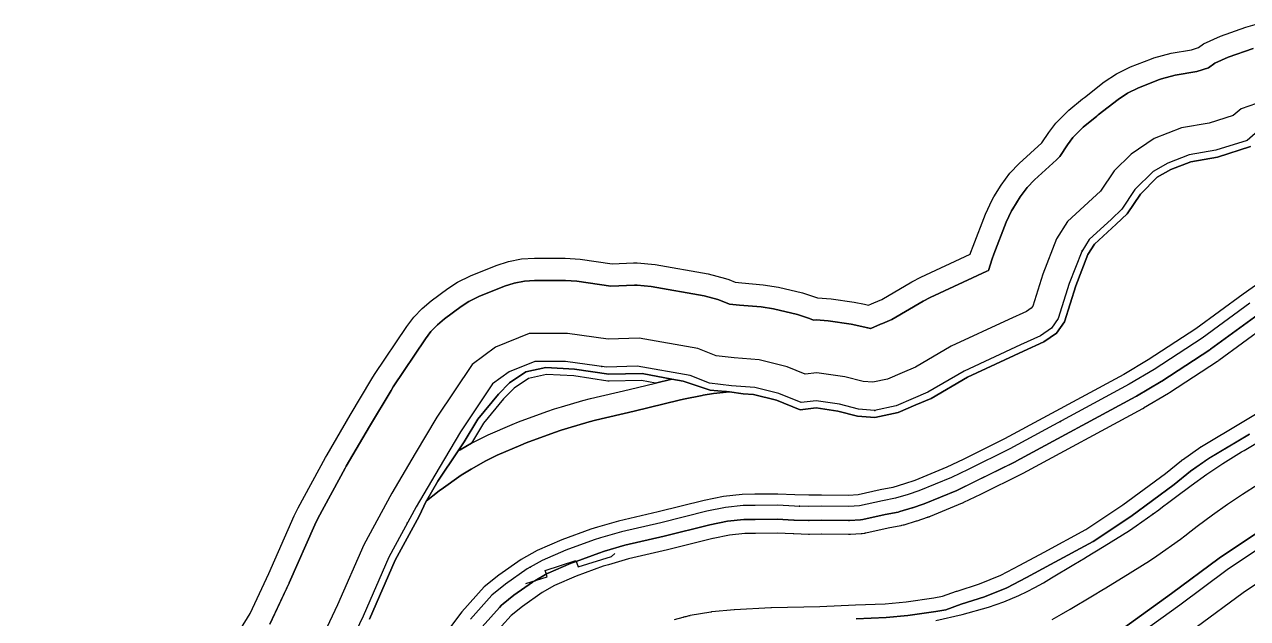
# Model space of a CAD drawing. Header units: inches. Extents: x 87989 to 118156, y 435697 to 451526.
# Drawn here: x 95280.4 to 95718.6, y 442031.5 to 442244.2 of the extents above; entities that cross this region are included whole.
import ezdxf

# ---------------------------------------------------------------- set-up
doc = ezdxf.new("R2010")
doc.units = ezdxf.units.IN
doc.header["$MEASUREMENT"] = 0
for name, color, linetype, true_color in [('As_waterkering_BWK', 7, 'Continuous', 0x7b8981), ('Beschermingszone_BWK', 7, 'Continuous', 0xcf890d), ('Grens_bebouwingsvrije_zone_BWK', 7, 'Continuous', 0x6789ae), ('Kernzone_BWK', 7, 'Continuous', 0xcb89af), ('Kunstwerken_BWK', 7, 'Continuous', 0xc78952), ('Referentiepunten_BWK', 7, 'Continuous', 0x178980)]:
    doc.layers.add(name, color=color, linetype=linetype, true_color=true_color)

msp = doc.modelspace()

# ---------------------------------------------------------------- linework, layer by layer
at = {"layer": 'As_waterkering_BWK'}
for points in [[(95721.3557, 442205.1962), (95718.4673, 442202.7017), (95707.2695, 442199.1387), (95697.6361, 442197.4805), (95690.1008, 442194.5376), (95684.7381, 442191.5098), (95678.2733, 442185.075), (95673.6083, 442178.0108), (95669.8202, 442174.4753), (95661.8187, 442167.1518), (95659.194, 442162.9232), (95654.7391, 442151.4484), (95650.7119, 442138.8473), (95648.3116, 442135.4182), (95644.405, 442132.6954), (95637.2499, 442129.4548), (95617.0703, 442120.0897), (95604.0905, 442112.475), (95598.814, 442110.3001), (95592.69, 442107.6099), (95584.956, 442105.9617), (95579.2669, 442106.4564), (95572.3556, 442108.1834), (95564.1118, 442109.3925), (95558.6921, 442108.7623), (95550.6241, 442112.0919), (95542.0473, 442114.134), (95533.7513, 442114.8031), (95525.7889, 442115.7241), (95518.9097, 442118.5022), (95499.9599, 442121.8267), (95488.9643, 442121.4293), (95474.2095, 442123.5371), (95463.2148, 442123.5293), (95454.063, 442119.8446), (95448.1335, 442115.4595), (95436.6241, 442098.2616), (95428.9512, 442085.4292), (95420.7491, 442071.4063), (95410.9595, 442053.4146), (95401.6991, 442032.2479), (95393.8137, 442015.5583)], [(95719.4273, 442144.3867), (95702.361, 442131.8945), (95685.1567, 442120.6522), (95676.2257, 442115.3408), (95633.3849, 442092.2113), (95618.5278, 442084.8609), (95612.5148, 442081.9778), (95600.795, 442077.1436), (95596.9548, 442075.8575), (95592.5248, 442074.5131), (95587.8091, 442073.6242), (95579.6198, 442071.782), (95575.7455, 442071.566), (95566.0026, 442071.6743), (95561.4656, 442071.5977), (95556.2515, 442071.723), (95550.2396, 442072.0246), (95542.1545, 442071.9606), (95537.8464, 442071.8753), (95531.5238, 442071.2157), (95524.8674, 442069.8422), (95508.4304, 442065.779), (95494.2544, 442062.5053), (95486.8052, 442060.3212), (95484.5632, 442059.6397), (95474.3814, 442055.8771), (95465.8386, 442052.2264), (95460.5375, 442049.2378), (95452.7792, 442043.7708), (95447.8984, 442039.867), (95440.1659, 442031.2779)], [(95285.1561, 441508.5487), (95334.6333, 441633.3), (95382.7876, 441745.2189), (95410.4366, 441812.5555), (95420.0939, 441833.9868), (95431.3387, 441855.0212), (95469.5711, 441926.8558), (95483.4617, 441949.8746), (95489.944, 441959.0027), (95498.1461, 441967.8663), (95501.9826, 441970.1152), (95534.5264, 441979.1111), (95578.0504, 441994.4569), (95593.7932, 441996.9705), (95610.0651, 442000.2778), (95623.2943, 442001.733), (95634.5391, 442002.7913), (95641.5506, 442004.908), (95654.5152, 442010.8611), (95676.8725, 442023.8257), (95694.3351, 442036.3935), (95711.2684, 442048.9612), (95788.9238, 442100.8196)], [(95606.9037, 442030.7857), (95616.4117, 442032.8933), (95625.7962, 442035.5419), (95631.3037, 442037.4646), (95636.6775, 442039.7057), (95639.589, 442041.076), (95642.4483, 442042.5386), (95645.4571, 442044.2093), (95648.3859, 442045.9732), (95656.3751, 442050.7727), (95660.3856, 442053.1858), (95660.5973, 442053.3109), (95667.2647, 442057.3184), (95676.3344, 442062.9692), (95678.7236, 442064.5909), (95686.7865, 442070.327), (95688.1649, 442071.3991), (95690.4547, 442073.1631), (95692.7515, 442074.9111), (95698.3449, 442079.0685), (95703.9976, 442083.1192), (95709.7044, 442086.9205), (95715.5213, 442090.5753), (95716.4329, 442091.1284), (95717.3502, 442091.6797), (95727.3095, 442097.5423)]]:
    msp.add_lwpolyline(points, dxfattribs=at)
at = {"layer": 'Beschermingszone_BWK'}
for points in [[(95354.3055, 442021.9714), (95361.2366, 442033.2202), (95368.0161, 442047.5693), (95377.0617, 442068.2449), (95378.4591, 442071.0986), (95388.2487, 442089.0903), (95388.8111, 442090.087), (95397.1042, 442104.2637), (95404.868, 442117.2497), (95405.8747, 442118.84), (95417.3841, 442136.038), (95419.9425, 442139.4233), (95422.8716, 442142.4935), (95426.1331, 442145.2081), (95432.0625, 442149.5932), (95435.563, 442151.8875), (95440.244, 442154.1671), (95449.3958, 442157.8518), (95453.867, 442159.329), (95458.4896, 442160.2263), (95463.1887, 442160.5293), (95474.1834, 442160.5371), (95479.4421, 442160.1652), (95490.9279, 442158.5244), (95498.6235, 442158.8025), (95499.9599, 442158.8267), (95506.3534, 442158.2701), (95525.3189, 442154.9429), (95531.5644, 442153.2708), (95532.7648, 442152.8102), (95535.0076, 442151.9045), (95537.3652, 442151.6317), (95545.0215, 442151.0143), (95550.6172, 442150.1279), (95559.1941, 442148.0857), (95564.5275, 442146.3622), (95569.4808, 442146.0009), (95577.7246, 442144.7918), (95581.3258, 442144.0796), (95582.8483, 442143.6992), (95583.9329, 442144.1756), (95584.7137, 442144.508), (95587.599, 442145.6973), (95598.3481, 442152.0033), (95601.4947, 442153.6516), (95619.2301, 442161.8824), (95619.4952, 442162.7119), (95620.2473, 442164.8393), (95624.7022, 442176.3141), (95627.1511, 442181.4232), (95627.7573, 442182.4356), (95630.382, 442186.6643), (95633.475, 442190.935), (95636.8378, 442194.4457), (95644.9295, 442201.8557), (95647.3981, 442205.4643), (95649.9297, 442208.8581), (95654.6212, 442213.5275), (95659.5004, 442217.5467), (95660.1874, 442218.0989), (95667.2666, 442223.6512), (95671.6008, 442226.5805), (95676.6407, 442229.0025), (95684.176, 442231.9453), (95684.9814, 442232.2491), (95691.2853, 442233.9313), (95698.4804, 442235.17), (95701.0835, 442235.9982), (95702.8557, 442237.2392), (95708.9292, 442240.0463), (95717.9421, 442243.1953), (95721.3441, 442244.2031)], [(95720.5796, 442235.6426), (95711.616, 442232.5111), (95706.8557, 442230.311), (95704.575, 442228.714), (95700.3807, 442227.3794), (95692.6584, 442226.0501), (95687.7175, 442224.7316), (95687.0863, 442224.4935), (95679.5509, 442221.5506), (95675.6008, 442219.6523), (95672.2037, 442217.3564), (95665.1245, 442211.8041), (95664.5861, 442211.3713), (95659.7352, 442207.3756), (95656.058, 442203.7158), (95654.0739, 442201.0558), (95651.3053, 442196.8633), (95650.1363, 442195.7723), (95642.2391, 442188.5443), (95639.6034, 442185.7927), (95637.1791, 442182.4454), (95634.5545, 442178.2167), (95634.0793, 442177.4232), (95632.1599, 442173.4188), (95627.705, 442161.944), (95627.1155, 442160.2766), (95625.7792, 442156.0953), (95625.1638, 442155.8159), (95604.8624, 442146.395), (95602.3961, 442145.1031), (95591.1647, 442138.5141), (95587.7624, 442137.1117), (95587.1504, 442136.8512), (95583.6083, 442135.3257), (95579.3863, 442136.3183), (95576.5638, 442136.8765), (95568.3199, 442138.0856), (95564.1118, 442138.3925), (95563.0615, 442138.3316), (95561.6873, 442138.8988), (95557.3411, 442140.3033), (95548.7643, 442142.3454), (95544.3784, 442143.0402), (95536.5838, 442143.6688), (95533.0143, 442144.0817), (95529.7691, 442145.3922), (95528.8283, 442145.7533), (95523.9332, 442147.0638), (95504.971, 442150.3904), (95499.9599, 442150.8267), (95498.9124, 442150.8078), (95490.5034, 442150.5038), (95478.3108, 442152.2456), (95474.1891, 442152.5371), (95463.1943, 442152.5293), (95459.5112, 442152.2918), (95455.8881, 442151.5885), (95452.3837, 442150.4308), (95443.2319, 442146.746), (95439.563, 442144.9593), (95436.8194, 442143.1611), (95430.8899, 442138.776), (95428.3337, 442136.6483), (95426.0378, 442134.242), (95424.0326, 442131.5886), (95412.5232, 442114.3906), (95411.7342, 442113.1442), (95403.99, 442100.1914), (95395.7166, 442086.0479), (95395.2758, 442085.2667), (95385.4862, 442067.275), (95384.3909, 442065.0383), (95375.2989, 442044.2565), (95368.2803, 442029.4015)], [(95513.3066, 442031.0625), (95516.4629, 442031.9844), (95516.5, 442031.9961), (95516.7012, 442032.0508), (95516.7305, 442032.0586), (95517.0625, 442032.1445), (95517.4219, 442032.2344), (95518.584, 442032.5273), (95518.6758, 442032.5469), (95518.873, 442032.5898), (95518.9531, 442032.6055), (95526.2949, 442033.8594), (95526.3906, 442033.875), (95526.584, 442033.9023), (95526.6816, 442033.9102), (95534.6191, 442034.6406), (95534.6641, 442034.6445), (95534.7617, 442034.6484), (95534.7969, 442034.6523), (95547.8281, 442035.3789), (95547.873, 442035.3828), (95547.9648, 442035.3867), (95548.0117, 442035.3867), (95565.373, 442035.7148), (95565.4121, 442035.7148), (95578.1621, 442036.375), (95578.1973, 442036.375), (95588.7891, 442036.7695), (95596.2656, 442037.4688), (95606.1641, 442038.8945), (95609.2598, 442039.4688), (95614.3887, 442041.2578), (95614.416, 442041.2695), (95614.4824, 442041.2891), (95614.5137, 442041.3008), (95622.6035, 442043.8906), (95630.1914, 442046.9609), (95637.0469, 442050.6133), (95645.6934, 442055.168), (95660.6797, 442063.3125), (95673.8906, 442072.1211), (95689.2363, 442083.418), (95694.959, 442088.1016), (95695.0273, 442088.1523), (95695.1895, 442088.2773), (95695.2656, 442088.332), (95701.8145, 442092.8945), (95701.8555, 442092.9258), (95701.8887, 442092.9453), (95702.0352, 442093.0391), (95702.1094, 442093.0859), (95716.7246, 442101.8164), (95728.0352, 442108.5898)], [(95719.293, 442097.5273), (95704.6738, 442088.793), (95698.125, 442084.2305), (95692.3047, 442079.4688), (95676.7598, 442068.0234), (95663.2656, 442059.0273), (95648.0527, 442050.7617), (95639.3887, 442046.1953), (95632.3105, 442042.4258), (95624.3066, 442039.1836), (95616.0391, 442036.5391), (95610.5488, 442034.6211), (95606.9766, 442033.9609), (95596.8555, 442032.5039), (95589.1172, 442031.7773), (95578.4004, 442031.3789)]]:
    msp.add_lwpolyline(points, dxfattribs=at)
for points in [[(95444.3867, 442028.4922, 0), (95450.5684, 442035.3594, 0), (95451.3398, 442036.2188, 0), (95451.8965, 442036.6641, 0), (95455.7832, 442039.7695, 0), (95462.4727, 442044.4844, 0), (95463.2129, 442045.0078, 0), (95467.6875, 442047.5313, 0), (95468.0547, 442047.7344, 0), (95476.2324, 442051.2305, 0), (95478.0547, 442051.9023, 0), (95486.1582, 442054.8984, 0), (95488.2363, 442055.5313, 0), (95495.5215, 442057.668, 0), (95509.5938, 442060.918, 0), (95525.9746, 442064.9648, 0), (95532.2891, 442066.2695, 0), (95538.1563, 442066.8789, 0), (95542.2246, 442066.9609, 0), (95550.1328, 442067.0234, 0), (95556.002, 442066.7305, 0), (95556.1309, 442066.7227, 0), (95561.3457, 442066.5977, 0), (95561.5508, 442066.5977, 0), (95566.0176, 442066.6719, 0), (95575.6895, 442066.5664, 0), (95576.0234, 442066.5742, 0), (95579.8984, 442066.7891, 0), (95580.7168, 442066.9023, 0), (95588.8203, 442068.7266, 0), (95593.4512, 442069.5977, 0), (95593.9766, 442069.7305, 0), (95598.4063, 442071.0742, 0), (95598.543, 442071.1172, 0), (95602.3828, 442072.4023, 0), (95602.7012, 442072.5195, 0), (95614.4219, 442077.3555, 0), (95614.6758, 442077.4687, 0), (95620.7168, 442080.3672, 0), (95635.6016, 442087.7305, 0), (95635.7598, 442087.8125, 0), (95678.6016, 442110.9414, 0), (95678.7813, 442111.043, 0), (95687.7129, 442116.3555, 0), (95687.8926, 442116.4648, 0), (95705.0957, 442127.707, 0), (95705.3145, 442127.8594, 0), (95722.3594, 442140.3359, 0)], [(95725.291, 442136.2852, 0), (95708.2676, 442123.8242, 0), (95708.2402, 442123.8047, 0), (95708.1875, 442123.7656, 0), (95708.1602, 442123.75, 0), (95707.9414, 442123.5977, 0), (95707.9141, 442123.5781, 0), (95707.8555, 442123.5391, 0), (95707.832, 442123.5234, 0), (95690.6055, 442112.2656, 0), (95690.5605, 442112.2383, 0), (95690.3359, 442112.0977, 0), (95690.291, 442112.0703, 0), (95681.3145, 442106.7344, 0), (95681.2773, 442106.7109, 0), (95681.043, 442106.5781, 0), (95680.998, 442106.5547, 0), (95638.1152, 442083.4023, 0), (95638.0762, 442083.3789, 0), (95637.8789, 442083.2773, 0), (95637.8398, 442083.2578, 0), (95622.9199, 442075.875, 0), (95622.8926, 442075.8633, 0), (95616.8379, 442072.9609, 0), (95616.8066, 442072.9453, 0), (95616.7441, 442072.918, 0), (95616.7129, 442072.9023, 0), (95616.457, 442072.7891, 0), (95616.4238, 442072.7734, 0), (95616.3594, 442072.7461, 0), (95616.3281, 442072.7344, 0), (95604.9355, 442068.0469, 0), (95604.6641, 442067.9258, 0), (95604.6309, 442067.9102, 0), (95604.5332, 442067.8711, 0), (95604.3652, 442067.8086, 0), (95604.0488, 442067.6992, 0), (95603.9004, 442067.6563, 0), (95603.875, 442067.6484, 0), (95600.123, 442066.3711, 0), (95600.0781, 442066.3594, 0), (95599.9082, 442066.3047, 0), (95599.875, 442066.293, 0), (95595.4297, 442064.9453, 0), (95595.3633, 442064.9258, 0), (95595.2266, 442064.8867, 0), (95595.168, 442064.8711, 0), (95594.6426, 442064.7422, 0), (95594.5762, 442064.7266, 0), (95594.4434, 442064.6992, 0), (95594.3887, 442064.6875, 0), (95589.8535, 442063.8359, 0), (95589.8105, 442063.8242, 0), (95581.8145, 442062.0273, 0), (95581.7539, 442062.0117, 0), (95581.7129, 442062.0039, 0), (95581.5098, 442061.9687, 0), (95581.4063, 442061.9531, 0), (95580.5781, 442061.8359, 0), (95580.4844, 442061.8242, 0), (95580.2793, 442061.8047, 0), (95580.1895, 442061.7969, 0), (95576.3027, 442061.582, 0), (95576.2598, 442061.5781, 0), (95576.1777, 442061.5781, 0), (95576.1367, 442061.5742, 0), (95575.8027, 442061.5664, 0), (95575.7598, 442061.5664, 0), (95575.6699, 442061.5664, 0), (95575.6348, 442061.5664, 0), (95566.0488, 442061.6719, 0), (95566.0137, 442061.6719, 0), (95561.6094, 442061.5977, 0), (95561.5625, 442061.5977, 0), (95561.3027, 442061.5977, 0), (95561.252, 442061.6016, 0), (95555.9941, 442061.7266, 0), (95555.9609, 442061.7266, 0), (95555.7969, 442061.7344, 0), (95555.7656, 442061.7344, 0), (95550.0273, 442062.0234, 0), (95542.293, 442061.9609, 0), (95538.4648, 442061.8867, 0), (95533.0566, 442061.3203, 0), (95527.1035, 442060.0938, 0), (95527.0566, 442060.082, 0), (95510.7734, 442056.0586, 0), (95510.7363, 442056.0508, 0), (95496.7871, 442052.8281, 0), (95489.666, 442050.7383, 0), (95487.752, 442050.1563, 0), (95478.082, 442046.582, 0), (95470.2715, 442043.2461, 0), (95465.8867, 442040.7734, 0), (95458.7891, 442035.7734, 0), (95454.7832, 442032.5703, 0), (95447.9023, 442024.9258, 0)]]:
    msp.add_polyline3d(points, dxfattribs=at)
for points in [[(95477.5057, 442120.8121, 0), (95489.8088, 442118.96, 0), (95501.7151, 442119.1584, 0), (95512.3954, 442117.2341, 0), (95506.4516, 442115.7648, 0), (95501.5124, 442116.6547, 0), (95489.8505, 442116.4603, 0), (95489.4367, 442116.4879, 0), (95477.2546, 442118.3217, 0), (95467.4587, 442118.8273, 0), (95460.9729, 442117.4122, 0), (95455.8326, 442113.9742, 0), (95452.0574, 442110.1373, 0), (95444.895, 442101.443, 0), (95440.6021, 442094.2494, 0), (95436.4734, 442091.9217, 0), (95435.8172, 442091.507, 0), (95437.9504, 442094.6844, 0), (95442.8452, 442102.8865, 0), (95450.198, 442111.812, 0), (95454.23, 442115.91, 0), (95459.977, 442119.7538, 0), (95467.2531, 442121.3413, 0)], [(95427.1701, 442075.7891, 0), (95424.4846, 442073.6412, 0), (95428.4915, 442080.5953, 0), (95435.8172, 442091.507, 0), (95436.4734, 442091.9217, 0), (95440.6021, 442094.2494, 0), (95441.7745, 442094.9103, 0), (95446.5834, 442097.2846, 0), (95455.1262, 442100.9353, 0), (95457.3967, 442101.8392, 0), (95467.5785, 442105.6018, 0), (95470.312, 442106.5215, 0), (95472.7862, 442107.2723, 0), (95480.4678, 442109.5259, 0), (95483.2289, 442110.2488, 0), (95497.0376, 442113.4377, 0), (95506.4516, 442115.7648, 0), (95512.3954, 442117.2341, 0), (95516.3995, 442116.5126, 0), (95526.123, 442113.2053, 0), (95531.6131, 442112.7423, 0), (95533.0054, 442112.5928, 0), (95527.2694, 442111.9943, 0), (95523.5939, 442111.4249, 0), (95523.2384, 442111.3698, 0), (95516.582, 442109.9963, 0), (95515.0285, 442109.6442, 0), (95498.8976, 442105.6567, 0), (95485.0289, 442102.4539, 0), (95482.7186, 442101.849, 0), (95475.075, 442099.6068, 0), (95472.6388, 442098.8673, 0), (95470.3515, 442098.0978, 0), (95460.1697, 442094.3352, 0), (95458.2699, 442093.5788, 0), (95449.7271, 442089.9282, 0), (95445.7033, 442087.9415, 0), (95440.4022, 442084.9529, 0), (95436.9207, 442082.7527, 0), (95429.6774, 442077.6486, 0), (95429.1624, 442077.2856, 0)]]:
    msp.add_polyline3d(points, close=True, dxfattribs=at)
at = {"layer": 'Grens_bebouwingsvrije_zone_BWK'}
for points in [[(95727.2967, 442217.8631), (95716.2609, 442214.0093), (95713.4822, 442211.6095), (95704.8941, 442208.8769), (95694.9416, 442207.1638), (95685.0895, 442203.3161), (95676.8681, 442197.7142), (95670.7566, 442191.8392), (95665.9176, 442184.5117), (95663.0327, 442181.8191), (95654.0497, 442173.5973), (95650.208, 442167.4079), (95645.3066, 442154.7832), (95641.6488, 442143.3379), (95641.1373, 442142.6071), (95639.4416, 442141.4252), (95633.0822, 442138.545), (95612.4248, 442128.9582), (95599.6333, 442121.454), (95594.8971, 442119.5018), (95589.6049, 442117.177), (95584.3334, 442116.0536), (95580.9225, 442116.3502), (95574.2981, 442118.0055), (95564.2624, 442119.4774), (95560.1113, 442118.9947), (95553.7088, 442121.637), (95543.6165, 442124.0399), (95534.728, 442124.7568), (95528.2804, 442125.5026), (95521.6764, 442128.1696), (95500.6509, 442131.8582), (95489.495, 442131.455), (95474.9167, 442133.5376), (95461.2739, 442133.5279), (95449.1436, 442128.644), (95440.7897, 442122.466), (95428.172, 442103.6119), (95420.3437, 442090.5197), (95412.0391, 442076.3216), (95401.9702, 442057.8165), (95392.5955, 442036.3888), (95385.0091, 442020.3318)], [(95723.4455, 442152.1817), (95717.0819, 442147.627), (95700.084, 442135.1849), (95683.0394, 442124.047), (95674.2524, 442118.8212), (95631.5473, 442095.7649), (95616.7762, 442088.457), (95610.8862, 442085.633), (95599.3956, 442080.8933), (95595.7386, 442079.6685), (95591.5708, 442078.4037), (95586.9995, 442077.5421), (95579.0658, 442075.7573), (95575.6564, 442075.5672), (95565.9911, 442075.6747), (95561.4799, 442075.5985), (95556.3998, 442075.7206), (95550.324, 442076.0254), (95542.0991, 442075.9603), (95537.5989, 442075.8712), (95530.9105, 442075.1734), (95523.9829, 442073.744), (95507.5003, 442069.6695), (95493.2408, 442066.3765), (95485.6607, 442064.154), (95483.2872, 442063.4325), (95472.9013, 442059.5945), (95464.0652, 442055.8185), (95458.3979, 442052.6234), (95450.3757, 442046.9705), (95445.1445, 442042.7864), (95437.0717, 442033.8193), (95431.6356, 442026.5524)], [(95294.6458, 441505.3514), (95343.8759, 441629.4797), (95392.0064, 441741.3433), (95419.623, 441808.6011), (95429.0721, 441829.5704), (95440.1619, 441850.3148), (95478.2721, 441921.9197), (95491.8309, 441944.3886), (95497.7229, 441952.6854), (95504.4804, 441959.9879), (95505.9096, 441960.8257), (95537.5248, 441969.5649), (95580.5215, 441984.7248), (95595.5782, 441987.1288), (95611.6109, 441990.3875), (95624.3096, 441991.7844), (95636.4718, 441992.929), (95645.0988, 441995.5334), (95659.1202, 442001.9718), (95682.3146, 442015.4218), (95700.236, 442028.3198), (95717.0286, 442040.7831), (95794.4974, 442092.5169)], [(95648.5655, 442031.0657), (95651.968, 442032.9549), (95655.0867, 442034.8332), (95663.0735, 442039.6313), (95667.0435, 442042.02), (95667.2528, 442042.1436), (95674.0509, 442046.2298), (95683.4248, 442052.07), (95686.143, 442053.9151), (95694.5487, 442059.8951), (95696.1225, 442061.1191), (95698.3581, 442062.8414), (95700.5657, 442064.5215), (95706.0091, 442068.5674), (95711.3893, 442072.4228), (95716.7672, 442076.005), (95722.3514, 442079.5137)]]:
    msp.add_lwpolyline(points, dxfattribs=at)
at = {"layer": 'Kernzone_BWK'}
for points in [[(95368.2813, 442029.4023), (95375.2577, 442044.1686), (95375.2989, 442044.2565), (95384.3909, 442065.0383), (95385.4862, 442067.275), (95395.2758, 442085.2667), (95395.7166, 442086.0479), (95403.99, 442100.1914), (95411.7342, 442113.1442), (95412.5232, 442114.3906), (95424.0326, 442131.5886), (95426.0378, 442134.242), (95428.3337, 442136.6483), (95430.8899, 442138.776), (95436.8194, 442143.1611), (95439.563, 442144.9593), (95443.2319, 442146.746), (95452.3837, 442150.4308), (95455.8881, 442151.5885), (95459.5112, 442152.2918), (95463.1943, 442152.5293), (95474.1891, 442152.5371), (95478.3108, 442152.2456), (95490.5034, 442150.5038), (95498.9124, 442150.8078), (95499.9599, 442150.8267), (95504.971, 442150.3904), (95523.9332, 442147.0638), (95528.8283, 442145.7533), (95529.7691, 442145.3922), (95533.0143, 442144.0817), (95536.5838, 442143.6688), (95544.3784, 442143.0402), (95548.7643, 442142.3454), (95557.3411, 442140.3033), (95561.6873, 442138.8988), (95563.0615, 442138.3316), (95564.1118, 442138.3925), (95568.3199, 442138.0856), (95576.5638, 442136.8765), (95579.3863, 442136.3183), (95583.4994, 442135.3515), (95583.6094, 442135.3242), (95587.1523, 442136.8516), (95587.7617, 442137.1133), (95591.1641, 442138.5156), (95602.3945, 442145.1016), (95604.8633, 442146.3945), (95625.1641, 442155.8164), (95625.7773, 442156.0938), (95627.1172, 442160.2773), (95627.7031, 442161.9453), (95632.1602, 442173.418), (95634.0781, 442177.4219), (95634.5547, 442178.2148), (95637.1797, 442182.4453), (95639.6016, 442185.793), (95642.2383, 442188.543), (95650.1367, 442195.7734), (95651.3047, 442196.8633), (95654.0742, 442201.0547), (95656.0586, 442203.7148), (95659.7344, 442207.375), (95664.5859, 442211.3711), (95665.125, 442211.8047), (95672.2031, 442217.3555), (95675.6016, 442219.6523), (95679.5508, 442221.5508), (95687.0859, 442224.4922), (95687.7188, 442224.7305), (95692.6602, 442226.0508), (95700.3789, 442227.3789), (95704.5742, 442228.7148), (95706.8555, 442230.3125), (95711.6172, 442232.5117), (95720.5781, 442235.6445)], [(95403.9749, 442031.2128), (95413.2073, 442052.3145), (95421.7877, 442068.0841), (95424.3855, 442073.4371), (95425.6133, 442074.543), (95427.1719, 442075.7891), (95429.1641, 442077.2852), (95429.6758, 442077.6484), (95436.9219, 442082.7539), (95440.4023, 442084.9531), (95445.7031, 442087.9414), (95449.7266, 442089.9297), (95458.2695, 442093.5781), (95460.168, 442094.3359), (95470.3516, 442098.0977), (95472.6406, 442098.8672), (95475.0742, 442099.6055), (95482.7188, 442101.8477), (95485.0273, 442102.4531), (95498.8984, 442105.6563), (95515.0273, 442109.6445), (95516.582, 442109.9961), (95523.2383, 442111.3711), (95523.5938, 442111.4258), (95527.2695, 442111.9961), (95533.0039, 442112.5938), (95537.9312, 442111.9578), (95541.6547, 442111.6575), (95549.8528, 442109.7057), (95558.3371, 442106.2039), (95564.0743, 442106.8708), (95571.8704, 442105.7275), (95578.8532, 442103.9825), (95585.1118, 442103.4391), (95593.4612, 442105.2182), (95599.7932, 442107.9996), (95605.2053, 442110.2303), (95618.2314, 442117.8729), (95638.2918, 442127.1824), (95645.6458, 442130.5125), (95650.1056, 442133.6208), (95652.9778, 442137.7244), (95657.0971, 442150.6143), (95661.4405, 442161.8018), (95663.7612, 442165.5406), (95671.517, 442172.6391), (95675.5307, 442176.3859), (95680.2181, 442183.4837), (95686.2618, 442189.4994), (95691.1757, 442192.2738), (95698.3096, 442195.0602), (95707.8628, 442196.7044), (95719.713, 442200.475)], [(95719.713, 442200.475), (95707.8628, 442196.7044), (95698.3096, 442195.0602), (95691.1757, 442192.2738), (95686.2618, 442189.4994), (95680.2181, 442183.4837), (95675.5307, 442176.3859), (95671.517, 442172.6391), (95663.7612, 442165.5406), (95661.4405, 442161.8018), (95657.0971, 442150.6143), (95652.9778, 442137.7244), (95650.1056, 442133.6208), (95645.6458, 442130.5125), (95638.2918, 442127.1824), (95618.2314, 442117.8729), (95605.2053, 442110.2303), (95599.7932, 442107.9996), (95593.4612, 442105.2182), (95585.1118, 442103.4391), (95578.8532, 442103.9825), (95571.8704, 442105.7275), (95564.0743, 442106.8708), (95558.3371, 442106.2039), (95549.8528, 442109.7057), (95541.6547, 442111.6575), (95537.9312, 442111.9578), (95533.0039, 442112.5938), (95531.9251, 442112.708), (95531.6131, 442112.7423), (95526.123, 442113.2053), (95516.3995, 442116.5126), (95512.3954, 442117.2341), (95501.7151, 442119.1584), (95489.8088, 442118.96), (95477.5057, 442120.8121), (95467.2531, 442121.3413), (95459.977, 442119.7538), (95454.23, 442115.91), (95450.198, 442111.812), (95442.8452, 442102.8865), (95437.9504, 442094.6844), (95435.8172, 442091.507), (95428.4915, 442080.5953), (95424.4846, 442073.6412), (95425.6138, 442074.5443), (95424.3854, 442073.4372), (95421.7877, 442068.0841), (95413.2073, 442052.3145), (95403.9749, 442031.2128)], [(95722.3594, 442140.3359), (95705.3125, 442127.8594), (95705.0977, 442127.707), (95687.8906, 442116.4648), (95687.7109, 442116.3555), (95678.7813, 442111.043), (95678.6016, 442110.9414), (95635.7617, 442087.8125), (95635.6016, 442087.7305), (95620.7188, 442080.3672), (95614.6758, 442077.4687), (95614.4219, 442077.3555), (95602.7031, 442072.5195), (95602.3828, 442072.4023), (95598.543, 442071.1172), (95598.4063, 442071.0742), (95593.9766, 442069.7305), (95593.4492, 442069.5977), (95588.8203, 442068.7266), (95580.7188, 442066.9023), (95579.8984, 442066.7891), (95576.0234, 442066.5742), (95575.6914, 442066.5664), (95566.0156, 442066.6719), (95561.5508, 442066.5977), (95561.3438, 442066.5977), (95556.1328, 442066.7227), (95556, 442066.7305), (95550.1328, 442067.0234), (95542.2227, 442066.9609), (95538.1563, 442066.8789), (95532.2891, 442066.2695), (95525.9727, 442064.9648), (95509.5938, 442060.918), (95495.5195, 442057.668), (95488.2344, 442055.5313), (95486.1563, 442054.8984), (95478.0547, 442051.9023), (95476.2305, 442051.2305), (95468.0547, 442047.7344), (95467.6875, 442047.5313), (95463.2109, 442045.0078), (95462.4727, 442044.4844), (95455.7852, 442039.7695), (95451.8984, 442036.6641), (95451.3398, 442036.2188), (95450.5703, 442035.3594), (95444.3867, 442028.4922)], [(95786.1372, 442104.9714), (95708.3878, 442053.05), (95691.3846, 442040.4299), (95674.151, 442028.028), (95652.2124, 442015.3056), (95639.7768, 442009.5953), (95633.5727, 442007.7222), (95622.7865, 442006.7073), (95609.292, 442005.2231), (95592.9005, 442001.8908), (95576.8146, 441999.3231), (95533.0268, 441983.8841), (95500.0196, 441974.7598), (95494.979, 441971.8053), (95486.0546, 441962.1617), (95479.2774, 441952.618), (95465.2205, 441929.324), (95426.9274, 441857.3742), (95415.6049, 441836.1952), (95405.8438, 441814.5322), (95378.1786, 441747.1568), (95330.0117, 441635.2102), (95280.4111, 441510.1476)], [(95280.4111, 441510.1476), (95330.0117, 441635.2102), (95378.1786, 441747.1568), (95405.8438, 441814.5322), (95415.6049, 441836.1952), (95426.9274, 441857.3742), (95465.2205, 441929.324), (95479.2774, 441952.618), (95486.0546, 441962.1617), (95494.979, 441971.8053), (95500.0196, 441974.7598), (95533.0268, 441983.8841), (95576.8146, 441999.3231), (95592.9005, 442001.8908), (95609.292, 442005.2231), (95622.7865, 442006.7073), (95633.5727, 442007.7222), (95639.7768, 442009.5953), (95652.2124, 442015.3056), (95674.151, 442028.028), (95691.3846, 442040.4299), (95708.3878, 442053.05), (95786.1372, 442104.9714)], [(95578.4023, 442031.3789), (95589.1172, 442031.7773), (95596.8555, 442032.5039), (95606.9766, 442033.9609), (95610.5469, 442034.6211), (95616.0391, 442036.5391), (95624.3047, 442039.1836), (95632.3086, 442042.4258), (95639.3867, 442046.1953), (95648.0547, 442050.7617), (95663.2656, 442059.0273), (95676.7617, 442068.0234), (95692.3047, 442079.4688), (95698.125, 442084.2305), (95704.6719, 442088.793), (95719.293, 442097.5273)]]:
    msp.add_lwpolyline(points, dxfattribs=at)
at = {"layer": 'Kunstwerken_BWK'}
msp.add_lwpolyline([(95460.0674, 442043.9369), (95467.6411, 442046.332), (95466.929, 442048.6624), (95477.9983, 442052.2226), (95478.7751, 442050.0217), (95490.7506, 442053.6468), (95491.9158, 442054.7472)], dxfattribs=at)
at = {"layer": 'Referentiepunten_BWK'}
for p in [(95659.3016, 442163.0965), (95487.2915, 442121.6683), (95585.0964, 442105.9916), (95651.5689, 442102.0287), (95558.087, 442071.6789), (95684.7787, 442068.8986), (95417.5663, 442065.5569), (95461.6009, 442049.8373)]:
    msp.add_point(p, dxfattribs=at)

doc.saveas('drawing.dxf')
